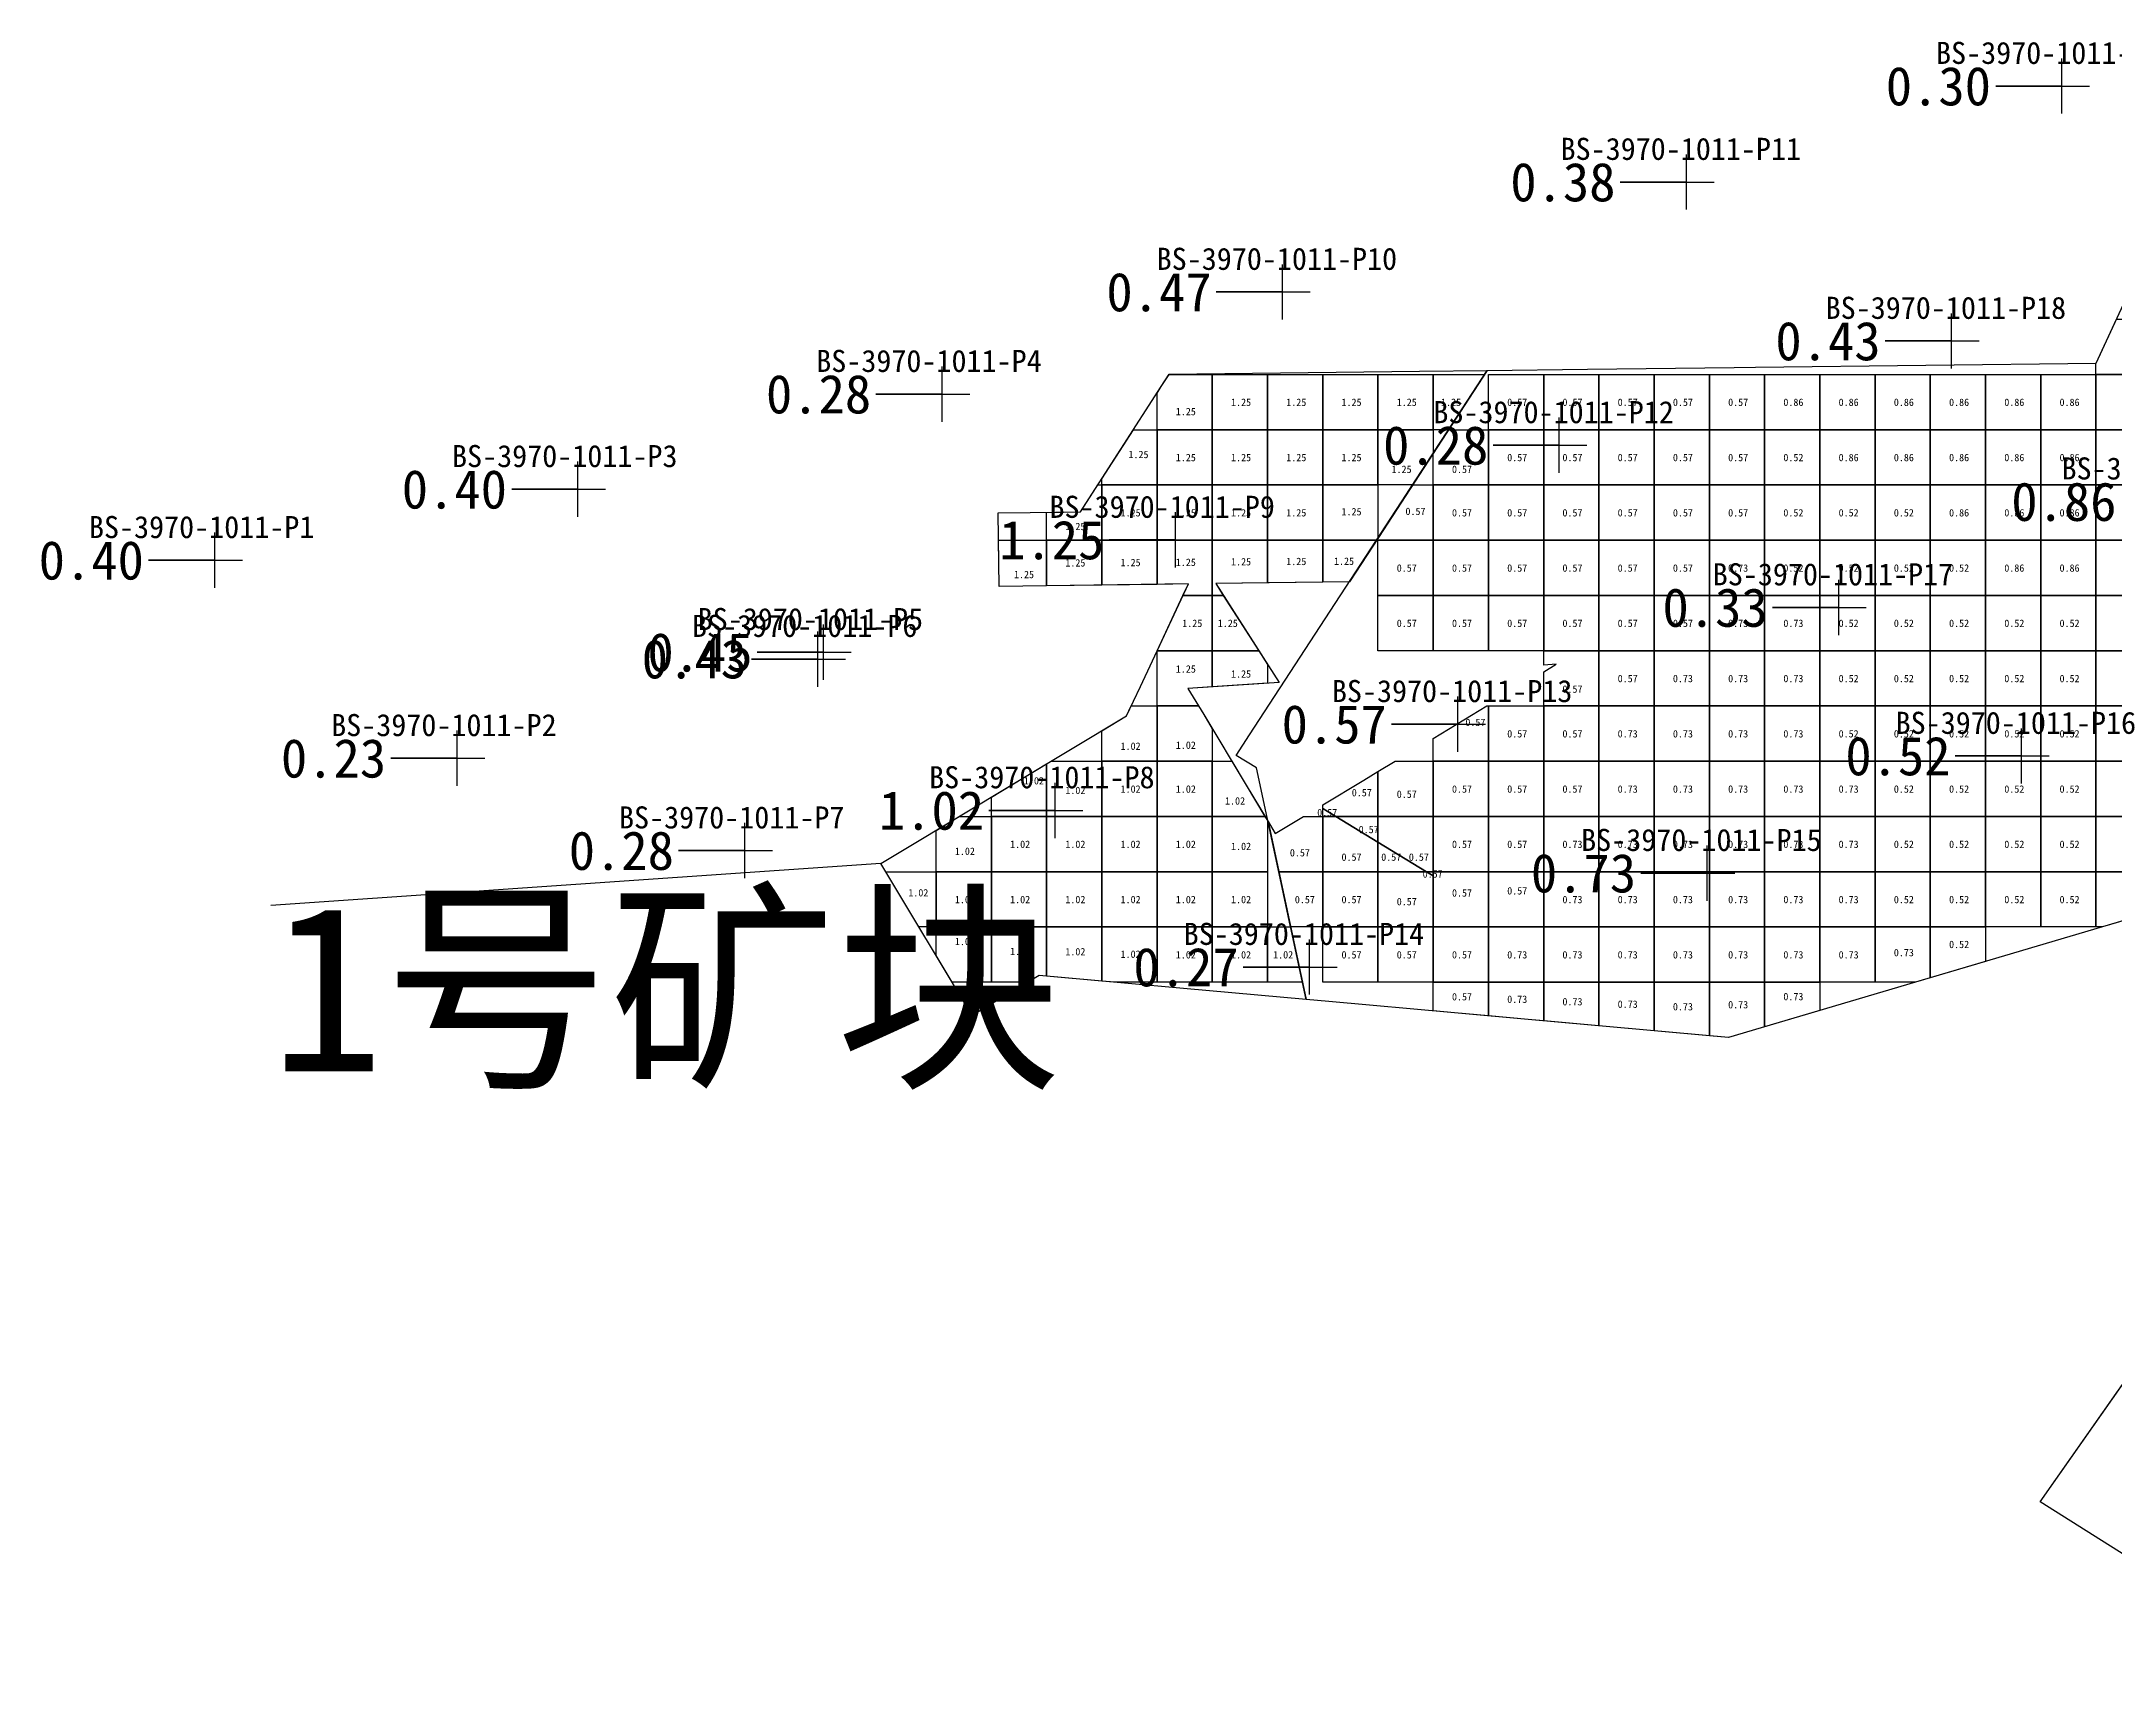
# Model space of a CAD drawing. Header units: metres. Extents: x 469759 to 470079, y 4349683 to 4349817.
# Drawn here: x 469759.18 to 469796.71, y 4349753.92 to 4349783.54 of the extents above; entities that cross this region are included whole.
import ezdxf

# ---------------------------------------------------------------- set-up
doc = ezdxf.new("R2010")
doc.units = ezdxf.units.M
for name, color, linetype in [('0.500-1.000', 4, 'Continuous'), ('1.000-1.500', 5, 'Continuous'), ('点', 7, 'Continuous'), ('爆区方格网', 7, 'Continuous'), ('钻孔', 7, 'Continuous')]:
    doc.layers.add(name, color=color, linetype=linetype)
doc.styles.add('CN_TTF', font='simsunb.ttf')

msp = doc.modelspace()

# ---------------------------------------------------------------- linework, layer by layer
at = {"color": 7}
msp.add_line((469774.373, 4349768.655), (469763.328, 4349767.898), dxfattribs=at)
at = {"layer": '0.500-1.000', "color": 4, "lineweight": 30}
for points in [[(469800.409, 4349753.925), (469795.365, 4349757.103), (469804.283, 4349769.814), (469789.722, 4349765.509), (469786.16, 4349765.83), (469784.761, 4349765.956), (469782.483, 4349766.161), (469782.072, 4349766.198), (469781.176, 4349770.387), (469780.805, 4349770.613), (469780.805, 4349770.613), (469781.048, 4349770.985), (469781.048, 4349770.985), (469785.35, 4349777.581), (469787.168, 4349777.603), (469789.824, 4349777.635), (469790.211, 4349777.64), (469796.379, 4349777.714), (469798.047, 4349781.323)], [(469800.409, 4349753.925), (469795.365, 4349757.103), (469798.18, 4349761.115)]]:
    msp.add_lwpolyline(points, dxfattribs=at)
at = {"layer": '1.000-1.500', "color": 5, "lineweight": 30}
msp.add_lwpolyline([(469782.072, 4349766.198), (469779.855, 4349766.397), (469778.781, 4349766.494), (469777.24, 4349766.633), (469776.028, 4349765.904), (469774.914, 4349767.755), (469774.373, 4349768.655), (469774.767, 4349768.892), (469778.821, 4349771.331), (469779.071, 4349771.864), (469779.94, 4349773.717), (469776.516, 4349773.672), (469776.51, 4349774.101), (469776.498, 4349775.002), (469777.078, 4349775.01), (469777.078, 4349775.01), (469777.988, 4349775.022), (469779.448, 4349777.289), (469779.591, 4349777.512), (469784.124, 4349777.566), (469785.35, 4349777.581), (469783.38, 4349774.561), (469782.855, 4349773.755), (469780.435, 4349773.724), (469781.582, 4349771.936), (469779.933, 4349771.828), (469780.218, 4349771.354), (469780.985, 4349770.078), (469781.383, 4349769.416), (469782.072, 4349766.198)], close=True, dxfattribs=at)
at = {"layer": '点', "color": 138, "true_color": 0x004c4c}
for p, q in [((469795.757, 4349782.229), (469795.757, 4349783.229)), ((469795.257, 4349782.729), (469796.257, 4349782.729)), ((469788.959, 4349780.492), (469788.959, 4349781.492)), ((469788.459, 4349780.992), (469789.459, 4349780.992)), ((469781.646, 4349778.502), (469781.646, 4349779.502)), ((469781.146, 4349779.002), (469782.146, 4349779.002)), ((469793.758, 4349777.615), (469793.758, 4349778.615)), ((469793.258, 4349778.115), (469794.258, 4349778.115)), ((469775.483, 4349776.654), (469775.483, 4349777.654)), ((469774.983, 4349777.154), (469775.983, 4349777.154)), ((469786.656, 4349775.727), (469786.656, 4349776.727)), ((469786.156, 4349776.227), (469787.156, 4349776.227)), ((469768.889, 4349774.932), (469768.889, 4349775.932)), ((469768.389, 4349775.432), (469769.389, 4349775.432)), ((469779.705, 4349774.014), (469779.705, 4349775.014)), ((469762.315, 4349773.647), (469762.315, 4349774.647)), ((469779.205, 4349774.514), (469780.205, 4349774.514)), ((469761.815, 4349774.147), (469762.815, 4349774.147)), ((469791.714, 4349772.792), (469791.714, 4349773.792)), ((469791.214, 4349773.292), (469792.214, 4349773.292)), ((469773.233, 4349771.858), (469773.233, 4349772.858)), ((469773.336, 4349771.982), (469773.336, 4349772.982)), ((469772.836, 4349772.482), (469773.836, 4349772.482)), ((469772.733, 4349772.358), (469773.733, 4349772.358)), ((469784.819, 4349770.679), (469784.819, 4349771.679)), ((469766.701, 4349770.063), (469766.701, 4349771.063)), ((469784.319, 4349771.179), (469785.319, 4349771.179)), ((469795.025, 4349770.104), (469795.025, 4349771.104)), ((469766.201, 4349770.563), (469767.201, 4349770.563)), ((469794.525, 4349770.604), (469795.525, 4349770.604)), ((469777.527, 4349769.119), (469777.527, 4349770.119)), ((469777.027, 4349769.619), (469778.027, 4349769.619)), ((469771.912, 4349768.392), (469771.912, 4349769.392)), ((469771.412, 4349768.892), (469772.412, 4349768.892)), ((469789.332, 4349767.984), (469789.332, 4349768.984)), ((469788.832, 4349768.484), (469789.832, 4349768.484)), ((469782.135, 4349766.284), (469782.135, 4349767.284)), ((469781.635, 4349766.784), (469782.635, 4349766.784))]:
    msp.add_line(p, q, dxfattribs=at)
at = {"layer": '爆区方格网', "color": 4}
for points in [[(469797.373, 4349778.509), (469797.373, 4349777.509), (469796.373, 4349777.509), (469796.373, 4349777.714), (469796.379, 4349777.714), (469796.747, 4349778.509), (469797.373, 4349778.509)], [(469785.373, 4349776.509), (469785.373, 4349777.509), (469786.373, 4349777.509), (469786.373, 4349776.509), (469785.373, 4349776.509)], [(469786.373, 4349776.509), (469786.373, 4349777.509), (469787.373, 4349777.509), (469787.373, 4349776.509), (469786.373, 4349776.509)], [(469787.373, 4349776.509), (469787.373, 4349777.509), (469788.373, 4349777.509), (469788.373, 4349776.509), (469787.373, 4349776.509)], [(469788.373, 4349776.509), (469788.373, 4349777.509), (469789.373, 4349777.509), (469789.373, 4349776.509), (469788.373, 4349776.509)], [(469789.373, 4349776.509), (469789.373, 4349777.509), (469790.373, 4349777.509), (469790.373, 4349776.509), (469789.373, 4349776.509)], [(469790.373, 4349776.509), (469790.373, 4349777.509), (469791.373, 4349777.509), (469791.373, 4349776.509), (469790.373, 4349776.509)], [(469791.373, 4349776.509), (469791.373, 4349777.509), (469792.373, 4349777.509), (469792.373, 4349776.509), (469791.373, 4349776.509)], [(469792.373, 4349776.509), (469792.373, 4349777.509), (469793.373, 4349777.509), (469793.373, 4349776.509), (469792.373, 4349776.509)], [(469793.373, 4349776.509), (469793.373, 4349777.509), (469794.373, 4349777.509), (469794.373, 4349776.509), (469793.373, 4349776.509)], [(469794.373, 4349776.509), (469794.373, 4349777.509), (469795.373, 4349777.509), (469795.373, 4349776.509), (469794.373, 4349776.509)], [(469795.373, 4349776.509), (469795.373, 4349777.509), (469796.373, 4349777.509), (469796.373, 4349776.509), (469795.373, 4349776.509)], [(469796.373, 4349776.509), (469796.373, 4349777.509), (469797.373, 4349777.509), (469797.373, 4349776.509), (469796.373, 4349776.509)], [(469785.373, 4349776.509), (469785.373, 4349775.509), (469784.373, 4349775.509), (469784.373, 4349776.083), (469784.651, 4349776.509), (469785.373, 4349776.509)], [(469785.373, 4349775.509), (469785.373, 4349776.509), (469786.373, 4349776.509), (469786.373, 4349775.509), (469785.373, 4349775.509)], [(469786.373, 4349775.509), (469786.373, 4349776.509), (469787.373, 4349776.509), (469787.373, 4349775.509), (469786.373, 4349775.509)], [(469787.373, 4349775.509), (469787.373, 4349776.509), (469788.373, 4349776.509), (469788.373, 4349775.509), (469787.373, 4349775.509)], [(469788.373, 4349775.509), (469788.373, 4349776.509), (469789.373, 4349776.509), (469789.373, 4349775.509), (469788.373, 4349775.509)], [(469789.373, 4349775.509), (469789.373, 4349776.509), (469790.373, 4349776.509), (469790.373, 4349775.509), (469789.373, 4349775.509)], [(469790.373, 4349775.509), (469790.373, 4349776.509), (469791.373, 4349776.509), (469791.373, 4349775.509), (469790.373, 4349775.509)], [(469791.373, 4349775.509), (469791.373, 4349776.509), (469792.373, 4349776.509), (469792.373, 4349775.509), (469791.373, 4349775.509)], [(469792.373, 4349775.509), (469792.373, 4349776.509), (469793.373, 4349776.509), (469793.373, 4349775.509), (469792.373, 4349775.509)], [(469793.373, 4349775.509), (469793.373, 4349776.509), (469794.373, 4349776.509), (469794.373, 4349775.509), (469793.373, 4349775.509)], [(469794.373, 4349775.509), (469794.373, 4349776.509), (469795.373, 4349776.509), (469795.373, 4349775.509), (469794.373, 4349775.509)], [(469795.373, 4349775.509), (469795.373, 4349776.509), (469796.373, 4349776.509), (469796.373, 4349775.509), (469795.373, 4349775.509)], [(469796.373, 4349775.509), (469796.373, 4349776.509), (469797.373, 4349776.509), (469797.373, 4349775.509), (469796.373, 4349775.509)], [(469784.373, 4349775.509), (469784.373, 4349774.509), (469783.373, 4349774.509), (469783.373, 4349774.549), (469783.38, 4349774.561), (469783.999, 4349775.509), (469784.373, 4349775.509)], [(469784.373, 4349774.509), (469784.373, 4349775.509), (469785.373, 4349775.509), (469785.373, 4349774.509), (469784.373, 4349774.509)], [(469785.373, 4349774.509), (469785.373, 4349775.509), (469786.373, 4349775.509), (469786.373, 4349774.509), (469785.373, 4349774.509)], [(469786.373, 4349774.509), (469786.373, 4349775.509), (469787.373, 4349775.509), (469787.373, 4349774.509), (469786.373, 4349774.509)], [(469787.373, 4349774.509), (469787.373, 4349775.509), (469788.373, 4349775.509), (469788.373, 4349774.509), (469787.373, 4349774.509)], [(469788.373, 4349774.509), (469788.373, 4349775.509), (469789.373, 4349775.509), (469789.373, 4349774.509), (469788.373, 4349774.509)], [(469789.373, 4349774.509), (469789.373, 4349775.509), (469790.373, 4349775.509), (469790.373, 4349774.509), (469789.373, 4349774.509)], [(469790.373, 4349774.509), (469790.373, 4349775.509), (469791.373, 4349775.509), (469791.373, 4349774.509), (469790.373, 4349774.509)], [(469791.373, 4349774.509), (469791.373, 4349775.509), (469792.373, 4349775.509), (469792.373, 4349774.509), (469791.373, 4349774.509)], [(469792.373, 4349774.509), (469792.373, 4349775.509), (469793.373, 4349775.509), (469793.373, 4349774.509), (469792.373, 4349774.509)], [(469793.373, 4349774.509), (469793.373, 4349775.509), (469794.373, 4349775.509), (469794.373, 4349774.509), (469793.373, 4349774.509)], [(469794.373, 4349774.509), (469794.373, 4349775.509), (469795.373, 4349775.509), (469795.373, 4349774.509), (469794.373, 4349774.509)], [(469795.373, 4349774.509), (469795.373, 4349775.509), (469796.373, 4349775.509), (469796.373, 4349774.509), (469795.373, 4349774.509)], [(469796.373, 4349774.509), (469796.373, 4349775.509), (469797.373, 4349775.509), (469797.373, 4349774.509), (469796.373, 4349774.509)], [(469783.373, 4349773.509), (469783.373, 4349774.509), (469784.373, 4349774.509), (469784.373, 4349773.509), (469783.373, 4349773.509)], [(469784.373, 4349773.509), (469784.373, 4349774.509), (469785.373, 4349774.509), (469785.373, 4349773.509), (469784.373, 4349773.509)], [(469785.373, 4349773.509), (469785.373, 4349774.509), (469786.373, 4349774.509), (469786.373, 4349773.509), (469785.373, 4349773.509)], [(469786.373, 4349773.509), (469786.373, 4349774.509), (469787.373, 4349774.509), (469787.373, 4349773.509), (469786.373, 4349773.509)], [(469787.373, 4349773.509), (469787.373, 4349774.509), (469788.373, 4349774.509), (469788.373, 4349773.509), (469787.373, 4349773.509)], [(469788.373, 4349773.509), (469788.373, 4349774.509), (469789.373, 4349774.509), (469789.373, 4349773.509), (469788.373, 4349773.509)], [(469789.373, 4349773.509), (469789.373, 4349774.509), (469790.373, 4349774.509), (469790.373, 4349773.509), (469789.373, 4349773.509)], [(469790.373, 4349773.509), (469790.373, 4349774.509), (469791.373, 4349774.509), (469791.373, 4349773.509), (469790.373, 4349773.509)], [(469791.373, 4349773.509), (469791.373, 4349774.509), (469792.373, 4349774.509), (469792.373, 4349773.509), (469791.373, 4349773.509)], [(469792.373, 4349773.509), (469792.373, 4349774.509), (469793.373, 4349774.509), (469793.373, 4349773.509), (469792.373, 4349773.509)], [(469793.373, 4349773.509), (469793.373, 4349774.509), (469794.373, 4349774.509), (469794.373, 4349773.509), (469793.373, 4349773.509)], [(469794.373, 4349773.509), (469794.373, 4349774.509), (469795.373, 4349774.509), (469795.373, 4349773.509), (469794.373, 4349773.509)], [(469795.373, 4349773.509), (469795.373, 4349774.509), (469796.373, 4349774.509), (469796.373, 4349773.509), (469795.373, 4349773.509)], [(469796.373, 4349773.509), (469796.373, 4349774.509), (469797.373, 4349774.509), (469797.373, 4349773.509), (469796.373, 4349773.509)], [(469783.373, 4349772.509), (469783.373, 4349773.509), (469784.373, 4349773.509), (469784.373, 4349772.509), (469783.373, 4349772.509)], [(469784.373, 4349772.509), (469784.373, 4349773.509), (469785.373, 4349773.509), (469785.373, 4349772.509), (469784.373, 4349772.509)], [(469785.373, 4349772.509), (469785.373, 4349773.509), (469786.373, 4349773.509), (469786.373, 4349772.509), (469785.373, 4349772.509)], [(469786.373, 4349772.509), (469786.373, 4349773.509), (469787.373, 4349773.509), (469787.373, 4349772.509), (469786.373, 4349772.509)], [(469787.373, 4349772.509), (469787.373, 4349773.509), (469788.373, 4349773.509), (469788.373, 4349772.509), (469787.373, 4349772.509)], [(469788.373, 4349772.509), (469788.373, 4349773.509), (469789.373, 4349773.509), (469789.373, 4349772.509), (469788.373, 4349772.509)], [(469789.373, 4349772.509), (469789.373, 4349773.509), (469790.373, 4349773.509), (469790.373, 4349772.509), (469789.373, 4349772.509)], [(469790.373, 4349772.509), (469790.373, 4349773.509), (469791.373, 4349773.509), (469791.373, 4349772.509), (469790.373, 4349772.509)], [(469791.373, 4349772.509), (469791.373, 4349773.509), (469792.373, 4349773.509), (469792.373, 4349772.509), (469791.373, 4349772.509)], [(469792.373, 4349772.509), (469792.373, 4349773.509), (469793.373, 4349773.509), (469793.373, 4349772.509), (469792.373, 4349772.509)], [(469793.373, 4349772.509), (469793.373, 4349773.509), (469794.373, 4349773.509), (469794.373, 4349772.509), (469793.373, 4349772.509)], [(469794.373, 4349772.509), (469794.373, 4349773.509), (469795.373, 4349773.509), (469795.373, 4349772.509), (469794.373, 4349772.509)], [(469795.373, 4349772.509), (469795.373, 4349773.509), (469796.373, 4349773.509), (469796.373, 4349772.509), (469795.373, 4349772.509)], [(469796.373, 4349772.509), (469796.373, 4349773.509), (469797.373, 4349773.509), (469797.373, 4349772.509), (469796.373, 4349772.509)], [(469786.373, 4349772.509), (469787.373, 4349772.509), (469787.373, 4349771.509), (469786.373, 4349771.509), (469786.373, 4349772.126), (469786.602, 4349772.264), (469786.373, 4349772.249), (469786.373, 4349772.509)], [(469787.373, 4349771.509), (469787.373, 4349772.509), (469788.373, 4349772.509), (469788.373, 4349771.509), (469787.373, 4349771.509)], [(469788.373, 4349771.509), (469788.373, 4349772.509), (469789.373, 4349772.509), (469789.373, 4349771.509), (469788.373, 4349771.509)], [(469789.373, 4349771.509), (469789.373, 4349772.509), (469790.373, 4349772.509), (469790.373, 4349771.509), (469789.373, 4349771.509)], [(469790.373, 4349771.509), (469790.373, 4349772.509), (469791.373, 4349772.509), (469791.373, 4349771.509), (469790.373, 4349771.509)], [(469791.373, 4349771.509), (469791.373, 4349772.509), (469792.373, 4349772.509), (469792.373, 4349771.509), (469791.373, 4349771.509)], [(469792.373, 4349771.509), (469792.373, 4349772.509), (469793.373, 4349772.509), (469793.373, 4349771.509), (469792.373, 4349771.509)], [(469793.373, 4349771.509), (469793.373, 4349772.509), (469794.373, 4349772.509), (469794.373, 4349771.509), (469793.373, 4349771.509)], [(469794.373, 4349771.509), (469794.373, 4349772.509), (469795.373, 4349772.509), (469795.373, 4349771.509), (469794.373, 4349771.509)], [(469795.373, 4349771.509), (469795.373, 4349772.509), (469796.373, 4349772.509), (469796.373, 4349771.509), (469795.373, 4349771.509)], [(469796.373, 4349771.509), (469796.373, 4349772.509), (469797.373, 4349772.509), (469797.373, 4349771.509), (469796.373, 4349771.509)], [(469785.373, 4349771.509), (469785.373, 4349770.509), (469784.373, 4349770.509), (469784.373, 4349770.923), (469785.347, 4349771.509), (469785.373, 4349771.509)], [(469785.373, 4349770.509), (469785.373, 4349771.509), (469786.373, 4349771.509), (469786.373, 4349770.509), (469785.373, 4349770.509)], [(469786.373, 4349770.509), (469786.373, 4349771.509), (469787.373, 4349771.509), (469787.373, 4349770.509), (469786.373, 4349770.509)], [(469787.373, 4349770.509), (469787.373, 4349771.509), (469788.373, 4349771.509), (469788.373, 4349770.509), (469787.373, 4349770.509)], [(469788.373, 4349770.509), (469788.373, 4349771.509), (469789.373, 4349771.509), (469789.373, 4349770.509), (469788.373, 4349770.509)], [(469789.373, 4349770.509), (469789.373, 4349771.509), (469790.373, 4349771.509), (469790.373, 4349770.509), (469789.373, 4349770.509)], [(469790.373, 4349770.509), (469790.373, 4349771.509), (469791.373, 4349771.509), (469791.373, 4349770.509), (469790.373, 4349770.509)], [(469791.373, 4349770.509), (469791.373, 4349771.509), (469792.373, 4349771.509), (469792.373, 4349770.509), (469791.373, 4349770.509)], [(469792.373, 4349770.509), (469792.373, 4349771.509), (469793.373, 4349771.509), (469793.373, 4349770.509), (469792.373, 4349770.509)], [(469793.373, 4349770.509), (469793.373, 4349771.509), (469794.373, 4349771.509), (469794.373, 4349770.509), (469793.373, 4349770.509)], [(469794.373, 4349770.509), (469794.373, 4349771.509), (469795.373, 4349771.509), (469795.373, 4349770.509), (469794.373, 4349770.509)], [(469795.373, 4349770.509), (469795.373, 4349771.509), (469796.373, 4349771.509), (469796.373, 4349770.509), (469795.373, 4349770.509)], [(469796.373, 4349770.509), (469796.373, 4349771.509), (469797.373, 4349771.509), (469797.373, 4349770.509), (469796.373, 4349770.509)], [(469783.373, 4349769.509), (469782.613, 4349769.509), (469782.373, 4349769.656), (469782.373, 4349769.72), (469783.118, 4349770.168), (469783.373, 4349770.322), (469783.373, 4349769.509)], [(469784.373, 4349770.509), (469784.373, 4349769.509), (469783.373, 4349769.509), (469783.373, 4349770.322), (469783.685, 4349770.509), (469784.373, 4349770.509)], [(469784.373, 4349769.509), (469784.373, 4349770.509), (469785.373, 4349770.509), (469785.373, 4349769.509), (469784.373, 4349769.509)], [(469785.373, 4349769.509), (469785.373, 4349770.509), (469786.373, 4349770.509), (469786.373, 4349769.509), (469785.373, 4349769.509)], [(469786.373, 4349769.509), (469786.373, 4349770.509), (469787.373, 4349770.509), (469787.373, 4349769.509), (469786.373, 4349769.509)], [(469787.373, 4349769.509), (469787.373, 4349770.509), (469788.373, 4349770.509), (469788.373, 4349769.509), (469787.373, 4349769.509)], [(469788.373, 4349769.509), (469788.373, 4349770.509), (469789.373, 4349770.509), (469789.373, 4349769.509), (469788.373, 4349769.509)], [(469789.373, 4349769.509), (469789.373, 4349770.509), (469790.373, 4349770.509), (469790.373, 4349769.509), (469789.373, 4349769.509)], [(469790.373, 4349769.509), (469790.373, 4349770.509), (469791.373, 4349770.509), (469791.373, 4349769.509), (469790.373, 4349769.509)], [(469791.373, 4349769.509), (469791.373, 4349770.509), (469792.373, 4349770.509), (469792.373, 4349769.509), (469791.373, 4349769.509)], [(469792.373, 4349769.509), (469792.373, 4349770.509), (469793.373, 4349770.509), (469793.373, 4349769.509), (469792.373, 4349769.509)], [(469793.373, 4349769.509), (469793.373, 4349770.509), (469794.373, 4349770.509), (469794.373, 4349769.509), (469793.373, 4349769.509)], [(469794.373, 4349769.509), (469794.373, 4349770.509), (469795.373, 4349770.509), (469795.373, 4349769.509), (469794.373, 4349769.509)], [(469795.373, 4349769.509), (469795.373, 4349770.509), (469796.373, 4349770.509), (469796.373, 4349769.509), (469795.373, 4349769.509)], [(469796.373, 4349769.509), (469796.373, 4349770.509), (469797.373, 4349770.509), (469797.373, 4349769.509), (469796.373, 4349769.509)], [(469782.373, 4349769.509), (469782.373, 4349768.509), (469781.577, 4349768.509), (469781.383, 4349769.416), (469781.512, 4349769.203), (469782.022, 4349769.509), (469782.373, 4349769.509)], [(469782.373, 4349769.509), (469782.373, 4349769.656), (469782.613, 4349769.509), (469782.373, 4349769.509)], [(469783.373, 4349768.509), (469782.373, 4349768.509), (469782.373, 4349769.509), (469782.613, 4349769.509), (469783.373, 4349769.045), (469783.373, 4349768.509)], [(469783.373, 4349769.509), (469783.373, 4349769.045), (469782.613, 4349769.509), (469783.373, 4349769.509)], [(469783.373, 4349769.509), (469784.373, 4349769.509), (469784.373, 4349768.509), (469784.25, 4349768.509), (469783.373, 4349769.045), (469783.373, 4349769.509)], [(469784.373, 4349768.509), (469784.373, 4349769.509), (469785.373, 4349769.509), (469785.373, 4349768.509), (469784.373, 4349768.509)], [(469785.373, 4349768.509), (469785.373, 4349769.509), (469786.373, 4349769.509), (469786.373, 4349768.509), (469785.373, 4349768.509)], [(469786.373, 4349768.509), (469786.373, 4349769.509), (469787.373, 4349769.509), (469787.373, 4349768.509), (469786.373, 4349768.509)], [(469787.373, 4349768.509), (469787.373, 4349769.509), (469788.373, 4349769.509), (469788.373, 4349768.509), (469787.373, 4349768.509)], [(469788.373, 4349768.509), (469788.373, 4349769.509), (469789.373, 4349769.509), (469789.373, 4349768.509), (469788.373, 4349768.509)], [(469789.373, 4349768.509), (469789.373, 4349769.509), (469790.373, 4349769.509), (469790.373, 4349768.509), (469789.373, 4349768.509)], [(469790.373, 4349768.509), (469790.373, 4349769.509), (469791.373, 4349769.509), (469791.373, 4349768.509), (469790.373, 4349768.509)], [(469791.373, 4349768.509), (469791.373, 4349769.509), (469792.373, 4349769.509), (469792.373, 4349768.509), (469791.373, 4349768.509)], [(469792.373, 4349768.509), (469792.373, 4349769.509), (469793.373, 4349769.509), (469793.373, 4349768.509), (469792.373, 4349768.509)], [(469793.373, 4349768.509), (469793.373, 4349769.509), (469794.373, 4349769.509), (469794.373, 4349768.509), (469793.373, 4349768.509)], [(469794.373, 4349768.509), (469794.373, 4349769.509), (469795.373, 4349769.509), (469795.373, 4349768.509), (469794.373, 4349768.509)], [(469795.373, 4349768.509), (469795.373, 4349769.509), (469796.373, 4349769.509), (469796.373, 4349768.509), (469795.373, 4349768.509)], [(469796.373, 4349768.509), (469796.373, 4349769.509), (469797.373, 4349769.509), (469797.373, 4349768.509), (469796.373, 4349768.509)], [(469783.373, 4349768.509), (469783.373, 4349769.045), (469784.25, 4349768.509), (469783.373, 4349768.509)], [(469782.373, 4349768.509), (469782.373, 4349767.509), (469781.791, 4349767.509), (469781.577, 4349768.509), (469782.373, 4349768.509)], [(469782.373, 4349767.509), (469782.373, 4349768.509), (469783.373, 4349768.509), (469783.373, 4349767.509), (469782.373, 4349767.509)], [(469784.373, 4349767.509), (469783.373, 4349767.509), (469783.373, 4349768.509), (469784.25, 4349768.509), (469784.373, 4349768.435), (469784.373, 4349767.509)], [(469784.373, 4349768.509), (469784.373, 4349768.435), (469784.25, 4349768.509), (469784.373, 4349768.509)], [(469785.373, 4349767.509), (469784.373, 4349767.509), (469784.373, 4349768.435), (469784.373, 4349768.509), (469785.373, 4349768.509), (469785.373, 4349767.824), (469785.373, 4349767.509)], [(469785.373, 4349768.509), (469786.373, 4349768.509), (469786.373, 4349767.509), (469785.373, 4349767.509), (469785.373, 4349767.824), (469785.373, 4349768.509)], [(469786.373, 4349767.509), (469786.373, 4349768.509), (469787.373, 4349768.509), (469787.373, 4349767.509), (469786.373, 4349767.509)], [(469787.373, 4349767.509), (469787.373, 4349768.509), (469788.373, 4349768.509), (469788.373, 4349767.509), (469787.373, 4349767.509)], [(469788.373, 4349767.509), (469788.373, 4349768.509), (469789.373, 4349768.509), (469789.373, 4349767.509), (469788.373, 4349767.509)], [(469789.373, 4349767.509), (469789.373, 4349768.509), (469790.373, 4349768.509), (469790.373, 4349767.509), (469789.373, 4349767.509)], [(469790.373, 4349767.509), (469790.373, 4349768.509), (469791.373, 4349768.509), (469791.373, 4349767.509), (469790.373, 4349767.509)], [(469791.373, 4349767.509), (469791.373, 4349768.509), (469792.373, 4349768.509), (469792.373, 4349767.509), (469791.373, 4349767.509)], [(469792.373, 4349767.509), (469792.373, 4349768.509), (469793.373, 4349768.509), (469793.373, 4349767.509), (469792.373, 4349767.509)], [(469793.373, 4349767.509), (469793.373, 4349768.509), (469794.373, 4349768.509), (469794.373, 4349767.509), (469793.373, 4349767.509)], [(469794.373, 4349767.509), (469794.373, 4349768.509), (469795.373, 4349768.509), (469795.373, 4349767.509), (469794.373, 4349767.509)], [(469795.373, 4349767.509), (469795.373, 4349768.509), (469796.373, 4349768.509), (469796.373, 4349767.509), (469795.373, 4349767.509)], [(469796.373, 4349767.509), (469796.373, 4349768.509), (469797.373, 4349768.509), (469797.373, 4349767.771), (469796.633, 4349767.552), (469796.488, 4349767.509), (469796.373, 4349767.509)], [(469782.373, 4349766.509), (469782.373, 4349767.509), (469783.373, 4349767.509), (469783.373, 4349766.509), (469782.373, 4349766.509)], [(469783.373, 4349766.509), (469783.373, 4349767.509), (469784.373, 4349767.509), (469784.373, 4349766.509), (469783.373, 4349766.509)], [(469784.373, 4349766.509), (469784.373, 4349767.509), (469785.373, 4349767.509), (469785.373, 4349766.509), (469784.373, 4349766.509)], [(469785.373, 4349766.509), (469785.373, 4349767.509), (469786.373, 4349767.509), (469786.373, 4349766.509), (469785.373, 4349766.509)], [(469786.373, 4349766.509), (469786.373, 4349767.509), (469787.373, 4349767.509), (469787.373, 4349766.509), (469786.373, 4349766.509)], [(469787.373, 4349766.509), (469787.373, 4349767.509), (469788.373, 4349767.509), (469788.373, 4349766.509), (469787.373, 4349766.509)], [(469788.373, 4349766.509), (469788.373, 4349767.509), (469789.373, 4349767.509), (469789.373, 4349766.509), (469788.373, 4349766.509)], [(469789.373, 4349766.509), (469789.373, 4349767.509), (469790.373, 4349767.509), (469790.373, 4349766.509), (469789.373, 4349766.509)], [(469790.373, 4349766.509), (469790.373, 4349767.509), (469791.373, 4349767.509), (469791.373, 4349766.509), (469790.373, 4349766.509)], [(469791.373, 4349766.509), (469791.373, 4349767.509), (469792.373, 4349767.509), (469792.373, 4349766.509), (469791.373, 4349766.509)], [(469792.373, 4349766.509), (469792.373, 4349767.509), (469793.373, 4349767.509), (469793.373, 4349766.589), (469793.288, 4349766.564), (469793.105, 4349766.509), (469792.373, 4349766.509)], [(469793.373, 4349767.509), (469794.373, 4349767.509), (469794.373, 4349766.884), (469793.373, 4349766.589), (469793.373, 4349767.509)], [(469784.373, 4349766.509), (469785.373, 4349766.509), (469785.373, 4349765.901), (469784.761, 4349765.956), (469784.373, 4349765.991), (469784.373, 4349766.509)], [(469785.373, 4349766.509), (469786.373, 4349766.509), (469786.373, 4349765.811), (469786.16, 4349765.83), (469785.373, 4349765.901), (469785.373, 4349766.509)], [(469786.373, 4349766.509), (469787.373, 4349766.509), (469787.373, 4349765.721), (469786.373, 4349765.811), (469786.373, 4349766.509)], [(469787.373, 4349766.509), (469788.373, 4349766.509), (469788.373, 4349765.631), (469787.373, 4349765.721), (469787.373, 4349766.509)], [(469788.373, 4349766.509), (469789.373, 4349766.509), (469789.373, 4349765.541), (469788.373, 4349765.631), (469788.373, 4349766.509)], [(469789.373, 4349766.509), (469790.373, 4349766.509), (469790.373, 4349765.702), (469789.722, 4349765.509), (469789.373, 4349765.541), (469789.373, 4349766.509)], [(469790.373, 4349766.509), (469791.373, 4349766.509), (469791.373, 4349765.997), (469790.373, 4349765.702), (469790.373, 4349766.509)]]:
    msp.add_lwpolyline(points, close=True, dxfattribs=at)
at = {"layer": '爆区方格网', "color": 5}
for points in [[(469780.373, 4349777.509), (469780.373, 4349776.509), (469779.373, 4349776.509), (469779.373, 4349777.172), (469779.448, 4349777.289), (469779.59, 4349777.509), (469780.373, 4349777.509)], [(469780.373, 4349776.509), (469780.373, 4349777.509), (469781.373, 4349777.509), (469781.373, 4349776.509), (469780.373, 4349776.509)], [(469781.373, 4349776.509), (469781.373, 4349777.509), (469782.373, 4349777.509), (469782.373, 4349776.509), (469781.373, 4349776.509)], [(469782.373, 4349776.509), (469782.373, 4349777.509), (469783.373, 4349777.509), (469783.373, 4349776.509), (469782.373, 4349776.509)], [(469783.373, 4349776.509), (469783.373, 4349777.509), (469784.373, 4349777.509), (469784.373, 4349776.509), (469783.373, 4349776.509)], [(469784.373, 4349776.509), (469784.373, 4349777.509), (469785.303, 4349777.509), (469784.651, 4349776.509), (469784.373, 4349776.509)], [(469779.373, 4349776.509), (469779.373, 4349775.509), (469778.373, 4349775.509), (469778.373, 4349775.619), (469778.946, 4349776.509), (469779.373, 4349776.509)], [(469779.373, 4349775.509), (469779.373, 4349776.509), (469780.373, 4349776.509), (469780.373, 4349775.509), (469779.373, 4349775.509)], [(469780.373, 4349775.509), (469780.373, 4349776.509), (469781.373, 4349776.509), (469781.373, 4349775.509), (469780.373, 4349775.509)], [(469781.373, 4349775.509), (469781.373, 4349776.509), (469782.373, 4349776.509), (469782.373, 4349775.509), (469781.373, 4349775.509)], [(469782.373, 4349775.509), (469782.373, 4349776.509), (469783.373, 4349776.509), (469783.373, 4349775.509), (469782.373, 4349775.509)], [(469783.373, 4349775.509), (469783.373, 4349776.509), (469784.373, 4349776.509), (469784.373, 4349776.083), (469783.999, 4349775.509), (469783.373, 4349775.509)], [(469778.373, 4349775.509), (469778.373, 4349774.509), (469777.373, 4349774.509), (469777.373, 4349775.013), (469777.988, 4349775.022), (469778.302, 4349775.509), (469778.373, 4349775.509)], [(469778.373, 4349774.509), (469778.373, 4349775.509), (469779.373, 4349775.509), (469779.373, 4349774.509), (469778.373, 4349774.509)], [(469779.373, 4349774.509), (469779.373, 4349775.509), (469780.373, 4349775.509), (469780.373, 4349774.509), (469779.373, 4349774.509)], [(469780.373, 4349774.509), (469780.373, 4349775.509), (469781.373, 4349775.509), (469781.373, 4349774.509), (469780.373, 4349774.509)], [(469781.373, 4349774.509), (469781.373, 4349775.509), (469782.373, 4349775.509), (469782.373, 4349774.509), (469781.373, 4349774.509)], [(469782.373, 4349774.509), (469782.373, 4349775.509), (469783.373, 4349775.509), (469783.373, 4349774.549), (469783.346, 4349774.509), (469782.373, 4349774.509)], [(469777.373, 4349774.509), (469777.373, 4349773.683), (469776.516, 4349773.672), (469776.51, 4349774.101), (469776.505, 4349774.509), (469777.373, 4349774.509)], [(469777.373, 4349774.509), (469778.373, 4349774.509), (469778.373, 4349773.696), (469777.373, 4349773.683), (469777.373, 4349774.509)], [(469778.373, 4349774.509), (469779.373, 4349774.509), (469779.373, 4349773.71), (469778.373, 4349773.696), (469778.373, 4349774.509)], [(469779.373, 4349774.509), (469780.373, 4349774.509), (469780.373, 4349773.509), (469779.843, 4349773.509), (469779.94, 4349773.717), (469779.373, 4349773.71), (469779.373, 4349774.509)], [(469780.373, 4349773.509), (469780.373, 4349774.509), (469781.373, 4349774.509), (469781.373, 4349773.736), (469780.435, 4349773.724), (469780.572, 4349773.509), (469780.373, 4349773.509)], [(469781.373, 4349774.509), (469782.373, 4349774.509), (469782.373, 4349773.749), (469781.373, 4349773.736), (469781.373, 4349774.509)], [(469782.373, 4349774.509), (469783.346, 4349774.509), (469782.855, 4349773.755), (469782.373, 4349773.749), (469782.373, 4349774.509)], [(469780.373, 4349773.509), (469780.373, 4349772.509), (469779.374, 4349772.509), (469779.843, 4349773.509), (469780.373, 4349773.509)], [(469780.373, 4349772.509), (469780.373, 4349773.509), (469780.572, 4349773.509), (469781.214, 4349772.509), (469780.373, 4349772.509)], [(469780.373, 4349772.509), (469780.373, 4349771.857), (469779.933, 4349771.828), (469780.124, 4349771.509), (469779.373, 4349771.509), (469779.373, 4349772.507), (469779.374, 4349772.509), (469780.373, 4349772.509)], [(469781.373, 4349771.922), (469780.373, 4349771.857), (469780.373, 4349772.509), (469781.214, 4349772.509), (469781.373, 4349772.262), (469781.373, 4349771.922)], [(469779.373, 4349771.509), (469779.373, 4349770.509), (469778.373, 4349770.509), (469778.373, 4349771.061), (469778.821, 4349771.331), (469778.904, 4349771.509), (469779.373, 4349771.509)], [(469780.373, 4349770.509), (469779.373, 4349770.509), (469779.373, 4349771.509), (469780.124, 4349771.509), (469780.218, 4349771.354), (469780.373, 4349771.097), (469780.373, 4349770.509)], [(469777.373, 4349769.509), (469776.373, 4349769.509), (469776.373, 4349769.858), (469777.373, 4349770.46), (469777.373, 4349769.509)], [(469778.373, 4349770.509), (469778.373, 4349769.509), (469777.373, 4349769.509), (469777.373, 4349770.46), (469777.455, 4349770.509), (469778.373, 4349770.509)], [(469778.373, 4349769.509), (469778.373, 4349770.509), (469779.373, 4349770.509), (469779.373, 4349769.509), (469778.373, 4349769.509)], [(469779.373, 4349769.509), (469779.373, 4349770.509), (469780.373, 4349770.509), (469780.373, 4349769.509), (469779.373, 4349769.509)], [(469780.373, 4349769.509), (469780.373, 4349770.509), (469780.726, 4349770.509), (469780.985, 4349770.078), (469781.327, 4349769.509), (469780.373, 4349769.509)], [(469776.373, 4349769.509), (469776.373, 4349768.509), (469775.373, 4349768.509), (469775.373, 4349769.257), (469775.793, 4349769.509), (469776.373, 4349769.509)], [(469776.373, 4349768.509), (469776.373, 4349769.509), (469777.373, 4349769.509), (469777.373, 4349768.509), (469776.373, 4349768.509)], [(469777.373, 4349768.509), (469777.373, 4349769.509), (469778.373, 4349769.509), (469778.373, 4349768.509), (469777.373, 4349768.509)], [(469778.373, 4349768.509), (469778.373, 4349769.509), (469779.373, 4349769.509), (469779.373, 4349768.509), (469778.373, 4349768.509)], [(469779.373, 4349768.509), (469779.373, 4349769.509), (469780.373, 4349769.509), (469780.373, 4349768.509), (469779.373, 4349768.509)], [(469781.373, 4349768.509), (469780.373, 4349768.509), (469780.373, 4349769.509), (469781.327, 4349769.509), (469781.373, 4349769.434), (469781.373, 4349768.509)], [(469775.373, 4349768.509), (469775.373, 4349767.509), (469775.062, 4349767.509), (469774.914, 4349767.755), (469774.46, 4349768.509), (469775.373, 4349768.509)], [(469775.373, 4349767.509), (469775.373, 4349768.509), (469776.373, 4349768.509), (469776.373, 4349767.509), (469775.373, 4349767.509)], [(469776.373, 4349767.509), (469776.373, 4349768.509), (469777.373, 4349768.509), (469777.373, 4349767.509), (469776.373, 4349767.509)], [(469777.373, 4349767.509), (469777.373, 4349768.509), (469778.373, 4349768.509), (469778.373, 4349767.509), (469777.373, 4349767.509)], [(469778.373, 4349767.509), (469778.373, 4349768.509), (469779.373, 4349768.509), (469779.373, 4349767.509), (469778.373, 4349767.509)], [(469779.373, 4349767.509), (469779.373, 4349768.509), (469780.373, 4349768.509), (469780.373, 4349767.509), (469779.373, 4349767.509)], [(469780.373, 4349767.509), (469780.373, 4349768.509), (469781.373, 4349768.509), (469781.373, 4349767.509), (469780.373, 4349767.509)], [(469775.373, 4349767.509), (469776.373, 4349767.509), (469776.373, 4349766.509), (469775.663, 4349766.509), (469775.373, 4349766.993), (469775.373, 4349767.509)], [(469776.373, 4349766.509), (469776.373, 4349767.509), (469777.373, 4349767.509), (469777.373, 4349766.621), (469777.24, 4349766.633), (469777.035, 4349766.509), (469776.373, 4349766.509)], [(469777.373, 4349767.509), (469778.373, 4349767.509), (469778.373, 4349766.531), (469777.373, 4349766.621), (469777.373, 4349767.509)], [(469778.373, 4349767.509), (469779.373, 4349767.509), (469779.373, 4349766.509), (469778.61, 4349766.509), (469778.373, 4349766.531), (469778.373, 4349767.509)], [(469779.373, 4349766.509), (469779.373, 4349767.509), (469780.373, 4349767.509), (469780.373, 4349766.509), (469779.373, 4349766.509)], [(469780.373, 4349766.509), (469780.373, 4349767.509), (469781.373, 4349767.509), (469781.373, 4349766.509), (469780.373, 4349766.509)], [(469781.373, 4349766.509), (469781.373, 4349767.509), (469781.791, 4349767.509), (469782.005, 4349766.509), (469781.373, 4349766.509)]]:
    msp.add_lwpolyline(points, close=True, dxfattribs=at)
at = {"layer": '钻孔', "color": 8, "lineweight": 35}
for p, q in [((469795.757, 4349782.729), (469794.557, 4349782.729)), ((469788.959, 4349780.992), (469787.759, 4349780.992)), ((469781.646, 4349779.002), (469780.446, 4349779.002)), ((469793.758, 4349778.115), (469792.558, 4349778.115)), ((469775.483, 4349777.154), (469774.283, 4349777.154)), ((469786.656, 4349776.227), (469785.456, 4349776.227)), ((469768.889, 4349775.432), (469767.689, 4349775.432)), ((469762.315, 4349774.147), (469761.115, 4349774.147)), ((469791.714, 4349773.292), (469790.514, 4349773.292)), ((469773.336, 4349772.482), (469772.136, 4349772.482)), ((469773.233, 4349772.358), (469772.033, 4349772.358)), ((469766.701, 4349770.563), (469765.501, 4349770.563)), ((469771.912, 4349768.892), (469770.712, 4349768.892)), ((469782.135, 4349766.784), (469780.935, 4349766.784))]:
    msp.add_line(p, q, dxfattribs=at)
at = {"layer": '钻孔', "color": 5, "lineweight": 35}
for p, q in [((469779.705, 4349774.514), (469778.505, 4349774.514)), ((469777.527, 4349769.619), (469776.327, 4349769.619))]:
    msp.add_line(p, q, dxfattribs=at)
at = {"layer": '钻孔', "color": 4, "lineweight": 35}
for p, q in [((469784.819, 4349771.179), (469783.619, 4349771.179)), ((469795.025, 4349770.604), (469793.825, 4349770.604)), ((469789.332, 4349768.484), (469788.132, 4349768.484))]:
    msp.add_line(p, q, dxfattribs=at)

# ---------------------------------------------------------------- texts
at = {"color": 5, "style": 'CN_TTF'}
for s, p in [('1.25', (469780.713, 4349776.939)), ('1.25', (469781.713, 4349776.939)), ('1.25', (469782.713, 4349776.939)), ('1.25', (469783.713, 4349776.939)), ('1.25', (469784.515, 4349776.939)), ('1.25', (469779.713, 4349776.771)), ('1.25', (469778.856, 4349775.994)), ('1.25', (469779.713, 4349775.939)), ('1.25', (469780.713, 4349775.939)), ('1.25', (469781.713, 4349775.939)), ('1.25', (469782.713, 4349775.939)), ('1.25', (469783.619, 4349775.726)), ('1.25', (469778.713, 4349774.939)), ('1.25', (469779.713, 4349774.939)), ('1.25', (469780.713, 4349774.939)), ('1.25', (469781.713, 4349774.939)), ('1.25', (469782.713, 4349774.959)), ('1.25', (469777.713, 4349774.691)), ('1.25', (469776.783, 4349773.822)), ('1.25', (469777.713, 4349774.033)), ('1.25', (469778.713, 4349774.039)), ('1.25', (469779.713, 4349774.043)), ('1.25', (469780.713, 4349774.053)), ('1.25', (469781.713, 4349774.059)), ('1.25', (469782.577, 4349774.062)), ('1.25', (469779.83, 4349772.939)), ('1.25', (469780.473, 4349772.939)), ('1.25', (469779.713, 4349772.112)), ('1.25', (469780.713, 4349772.022)), ('1.02', (469778.713, 4349770.715)), ('1.02', (469779.713, 4349770.733)), ('1.02', (469776.963, 4349770.089)), ('1.02', (469777.713, 4349769.915)), ('1.02', (469778.713, 4349769.939)), ('1.02', (469779.713, 4349769.939)), ('1.02', (469780.604, 4349769.724)), ('1.02', (469776.713, 4349768.939)), ('1.02', (469777.713, 4349768.939)), ('1.02', (469778.713, 4349768.939)), ('1.02', (469779.713, 4349768.939)), ('1.02', (469775.713, 4349768.813)), ('1.02', (469780.713, 4349768.902)), ('1.02', (469774.87, 4349768.062)), ('1.02', (469775.713, 4349767.939)), ('1.02', (469776.713, 4349767.939)), ('1.02', (469777.713, 4349767.939)), ('1.02', (469778.713, 4349767.939)), ('1.02', (469779.713, 4349767.939)), ('1.02', (469780.713, 4349767.939)), ('1.02', (469775.713, 4349767.181)), ('1.02', (469776.713, 4349767.001)), ('1.02', (469777.713, 4349766.995)), ('1.02', (469778.713, 4349766.95)), ('1.02', (469779.713, 4349766.939)), ('1.02', (469780.713, 4349766.939)), ('1.02', (469781.475, 4349766.939))]:
    msp.add_text(s, height=0.1333, dxfattribs=at).set_placement(p)
at = {"color": 4, "style": 'CN_TTF'}
for s, p in [('0.57', (469785.713, 4349776.939)), ('0.57', (469786.713, 4349776.939)), ('0.57', (469787.713, 4349776.939)), ('0.57', (469788.713, 4349776.939)), ('0.57', (469789.713, 4349776.939)), ('0.86', (469790.713, 4349776.939)), ('0.86', (469791.713, 4349776.939)), ('0.86', (469792.713, 4349776.939)), ('0.86', (469793.713, 4349776.939)), ('0.86', (469794.713, 4349776.939)), ('0.86', (469795.713, 4349776.939)), ('0.57', (469784.713, 4349775.726)), ('0.57', (469785.713, 4349775.939)), ('0.57', (469786.713, 4349775.939)), ('0.57', (469787.713, 4349775.939)), ('0.57', (469788.713, 4349775.939)), ('0.57', (469789.713, 4349775.939)), ('0.52', (469790.713, 4349775.939)), ('0.86', (469791.713, 4349775.939)), ('0.86', (469792.713, 4349775.939)), ('0.86', (469793.713, 4349775.939)), ('0.86', (469794.713, 4349775.939)), ('0.86', (469795.713, 4349775.939)), ('0.57', (469783.871, 4349774.965)), ('0.57', (469784.713, 4349774.939)), ('0.57', (469785.713, 4349774.939)), ('0.57', (469786.713, 4349774.939)), ('0.57', (469787.713, 4349774.939)), ('0.57', (469788.713, 4349774.939)), ('0.57', (469789.713, 4349774.939)), ('0.52', (469790.713, 4349774.939)), ('0.52', (469791.713, 4349774.939)), ('0.52', (469792.713, 4349774.939)), ('0.86', (469793.713, 4349774.939)), ('0.86', (469794.713, 4349774.939)), ('0.86', (469795.713, 4349774.939)), ('0.57', (469783.713, 4349773.939)), ('0.57', (469784.713, 4349773.939)), ('0.57', (469785.713, 4349773.939)), ('0.57', (469786.713, 4349773.939)), ('0.57', (469787.713, 4349773.939)), ('0.57', (469788.713, 4349773.939)), ('0.73', (469789.713, 4349773.939)), ('0.52', (469790.713, 4349773.939)), ('0.52', (469791.713, 4349773.939)), ('0.52', (469792.713, 4349773.939)), ('0.52', (469793.713, 4349773.939)), ('0.86', (469794.713, 4349773.939)), ('0.86', (469795.713, 4349773.939)), ('0.57', (469783.713, 4349772.939)), ('0.57', (469784.713, 4349772.939)), ('0.57', (469785.713, 4349772.939)), ('0.57', (469786.713, 4349772.939)), ('0.57', (469787.713, 4349772.939)), ('0.57', (469788.713, 4349772.939)), ('0.73', (469789.713, 4349772.939)), ('0.73', (469790.713, 4349772.939)), ('0.52', (469791.713, 4349772.939)), ('0.52', (469792.713, 4349772.939)), ('0.52', (469793.713, 4349772.939)), ('0.52', (469794.713, 4349772.939)), ('0.52', (469795.713, 4349772.939)), ('0.57', (469787.713, 4349771.939)), ('0.73', (469788.713, 4349771.939)), ('0.73', (469789.713, 4349771.939)), ('0.73', (469790.713, 4349771.939)), ('0.52', (469791.713, 4349771.939)), ('0.52', (469792.713, 4349771.939)), ('0.52', (469793.713, 4349771.939)), ('0.52', (469794.713, 4349771.939)), ('0.52', (469795.713, 4349771.939)), ('0.57', (469786.713, 4349771.748)), ('0.57', (469784.956, 4349771.146)), ('0.57', (469785.713, 4349770.939)), ('0.57', (469786.713, 4349770.939)), ('0.73', (469787.713, 4349770.939)), ('0.73', (469788.713, 4349770.939)), ('0.73', (469789.713, 4349770.939)), ('0.73', (469790.713, 4349770.939)), ('0.52', (469791.713, 4349770.939)), ('0.52', (469792.713, 4349770.939)), ('0.52', (469793.713, 4349770.939)), ('0.52', (469794.713, 4349770.939)), ('0.52', (469795.713, 4349770.939)), ('0.57', (469782.899, 4349769.874)), ('0.57', (469783.713, 4349769.846)), ('0.57', (469784.713, 4349769.939)), ('0.57', (469785.713, 4349769.939)), ('0.57', (469786.713, 4349769.939)), ('0.73', (469787.713, 4349769.939)), ('0.73', (469788.713, 4349769.939)), ('0.73', (469789.713, 4349769.939)), ('0.73', (469790.713, 4349769.939)), ('0.73', (469791.713, 4349769.939)), ('0.52', (469792.713, 4349769.939)), ('0.52', (469793.713, 4349769.939)), ('0.52', (469794.713, 4349769.939)), ('0.52', (469795.713, 4349769.939)), ('0.57', (469782.273, 4349769.513)), ('0.57', (469783.023, 4349769.207)), ('0.57', (469784.713, 4349768.939)), ('0.57', (469785.713, 4349768.939)), ('0.73', (469786.713, 4349768.939)), ('0.73', (469787.713, 4349768.939)), ('0.73', (469788.713, 4349768.939)), ('0.73', (469789.713, 4349768.939)), ('0.73', (469790.713, 4349768.939)), ('0.73', (469791.713, 4349768.939)), ('0.52', (469792.713, 4349768.939)), ('0.52', (469793.713, 4349768.939)), ('0.52', (469794.713, 4349768.939)), ('0.52', (469795.713, 4349768.939)), ('0.57', (469781.778, 4349768.786)), ('0.57', (469782.713, 4349768.707)), ('0.57', (469783.432, 4349768.707)), ('0.57', (469783.932, 4349768.707)), ('0.57', (469784.182, 4349768.402)), ('0.57', (469781.868, 4349767.939)), ('0.57', (469782.713, 4349767.939)), ('0.57', (469783.713, 4349767.902)), ('0.57', (469784.713, 4349768.059)), ('0.57', (469785.713, 4349768.097)), ('0.73', (469786.713, 4349767.939)), ('0.73', (469787.713, 4349767.939)), ('0.73', (469788.713, 4349767.939)), ('0.73', (469789.713, 4349767.939)), ('0.73', (469790.713, 4349767.939)), ('0.73', (469791.713, 4349767.939)), ('0.52', (469792.713, 4349767.939)), ('0.52', (469793.713, 4349767.939)), ('0.52', (469794.713, 4349767.939)), ('0.52', (469795.713, 4349767.939)), ('0.52', (469793.713, 4349767.127)), ('0.57', (469782.713, 4349766.939)), ('0.57', (469783.713, 4349766.939)), ('0.57', (469784.713, 4349766.939)), ('0.73', (469785.713, 4349766.939)), ('0.73', (469786.713, 4349766.939)), ('0.73', (469787.713, 4349766.939)), ('0.73', (469788.713, 4349766.939)), ('0.73', (469789.713, 4349766.939)), ('0.73', (469790.713, 4349766.939)), ('0.73', (469791.713, 4349766.939)), ('0.73', (469792.713, 4349766.979)), ('0.57', (469784.713, 4349766.18)), ('0.73', (469785.713, 4349766.135)), ('0.73', (469786.713, 4349766.09)), ('0.73', (469787.713, 4349766.045)), ('0.73', (469788.713, 4349766)), ('0.73', (469789.713, 4349766.036)), ('0.73', (469790.713, 4349766.183))]:
    msp.add_text(s, height=0.1333, dxfattribs=at).set_placement(p)
at = {"insert": (469763.328, 4349767.898), "char_height": 3, "attachment_point": 1, "style": 'CN_TTF'}
msp.add_mtext('1号矿块', dxfattribs=at)
at = {"layer": '钻孔', "color": 138, "true_color": 0x004c4c, "style": 'CN_TTF'}
for s, p in [('BS-3970-1011-P19', (469793.477, 4349783.129)), ('BS-3970-1011-P11', (469786.679, 4349781.392)), ('BS-3970-1011-P10', (469779.366, 4349779.402)), ('BS-3970-1011-P18', (469791.478, 4349778.515)), ('BS-3970-1011-P4', (469773.203, 4349777.554)), ('BS-3970-1011-P12', (469784.376, 4349776.627)), ('BS-3970-1011-P3', (469766.609, 4349775.832)), ('BS-3970-1011-P37', (469795.749, 4349775.608)), ('BS-3970-1011-P9', (469777.425, 4349774.914)), ('BS-3970-1011-P1', (469760.035, 4349774.547)), ('BS-3970-1011-P17', (469789.434, 4349773.692)), ('BS-3970-1011-P5', (469771.056, 4349772.882)), ('BS-3970-1011-P6', (469770.953, 4349772.758)), ('BS-3970-1011-P13', (469782.539, 4349771.579)), ('BS-3970-1011-P2', (469764.421, 4349770.963)), ('BS-3970-1011-P16', (469792.745, 4349771.004)), ('BS-3970-1011-P8', (469775.247, 4349770.019)), ('BS-3970-1011-P7', (469769.632, 4349769.292)), ('BS-3970-1011-P15', (469787.052, 4349768.884)), ('BS-3970-1011-P14', (469779.855, 4349767.184))]:
    msp.add_text(s, height=0.4, dxfattribs=at).set_placement(p)
at = {"layer": '钻孔', "color": 8, "style": 'CN_TTF'}
for s, p in [('0.30', (469792.567, 4349782.379)), ('0.38', (469785.769, 4349780.642)), ('0.47', (469778.456, 4349778.652)), ('0.43', (469790.568, 4349777.765)), ('0.28', (469772.293, 4349776.804)), ('0.28', (469783.466, 4349775.877)), ('0.40', (469765.699, 4349775.082)), ('0.40', (469759.125, 4349773.797)), ('0.33', (469788.524, 4349772.942)), ('0.45', (469770.146, 4349772.132)), ('0.43', (469770.043, 4349772.008)), ('0.23', (469763.511, 4349770.213)), ('0.28', (469768.722, 4349768.542)), ('0.27', (469778.945, 4349766.434))]:
    msp.add_text(s, height=0.7, dxfattribs=at).set_placement(p)
at = {"layer": '钻孔', "color": 4, "style": 'CN_TTF'}
for s, p in [('0.86', (469794.839, 4349774.858)), ('0.57', (469781.629, 4349770.829)), ('0.52', (469791.835, 4349770.254)), ('0.73', (469786.142, 4349768.134))]:
    msp.add_text(s, height=0.7, dxfattribs=at).set_placement(p)
at = {"layer": '钻孔', "color": 5, "style": 'CN_TTF'}
for s, p in [('1.25', (469776.515, 4349774.164)), ('1.02', (469774.337, 4349769.269))]:
    msp.add_text(s, height=0.7, dxfattribs=at).set_placement(p)

doc.saveas('drawing.dxf')
